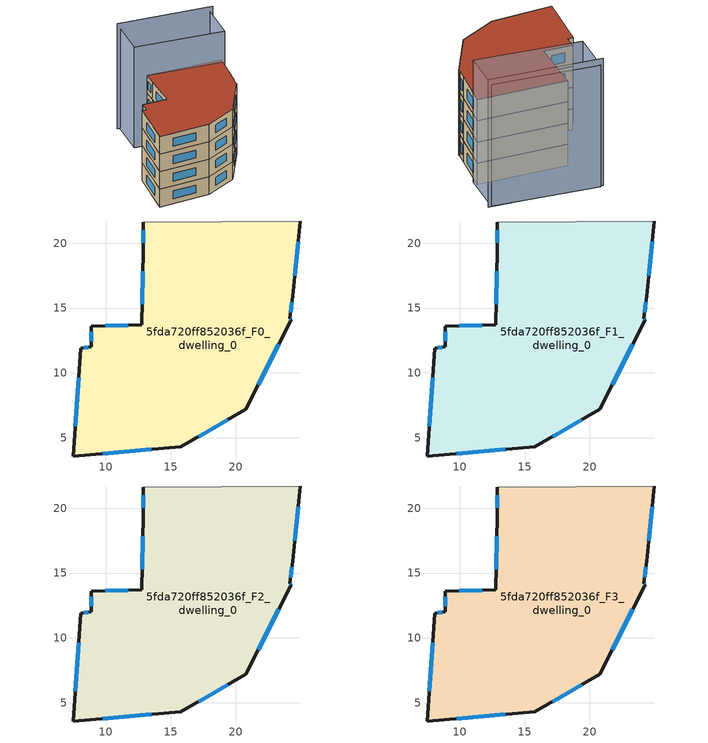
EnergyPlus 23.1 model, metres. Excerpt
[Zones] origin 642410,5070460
5fda720ff852036f_F0_dwelling_0
 floor ground (EU_floor_Construction): 25,21.71 24.39,15.9 24.19,14.2 24.29,14.1 20.79,7.2 15.78,4.29 7.48,3.6 8.08,11.9 8.88,12 8.88,13.6 12.79,13.7 12.89,19.41 12.89,21.61 z0
 wall outside (EU_wall_Construction): 12.89,21.61 12.89,19.41 12.79,13.7 8.88,13.6 8.88,12 8.08,11.9 7.48,3.6 15.78,4.29 20.79,7.2 24.29,14.1 24.19,14.2 24.39,15.9 25,21.71 z0:3
 wall adiabatic (EU_wall_Construction): 25,21.71 12.89,21.61 z0:3
 window (EU_Window_Construction): 21.75,9.09 23.33,12.2 / 17.16,5.09 19.41,6.4 / 9.76,3.79 13.5,4.1 / 7.92,9.62 7.64,5.88 / 8.66,11.97 8.3,11.93 / 8.88,13.16 8.88,12.44 / 11.71,13.67 9.96,13.63 / 12.86,17.84 12.81,15.27 / 12.89,21 12.89,20.01 / 24.56,17.5 24.83,20.11 / 24.25,14.67 24.34,15.43 / 24.27,14.13 24.22,14.17 z0.83:2.17
5fda720ff852036f_F1_dwelling_0
 floor to 5fda720ff852036f_F0_dwelling_0 (EU_floor_Construction): 25,21.71 24.39,15.9 24.19,14.2 24.29,14.1 20.79,7.2 15.78,4.29 7.48,3.6 8.08,11.9 8.88,12 8.88,13.6 12.78,13.7 12.89,19.41 12.89,21.61 z3
 wall outside (EU_wall_Construction): 12.89,21.61 12.89,19.41 12.79,13.7 8.88,13.6 8.88,12 8.08,11.9 7.48,3.6 15.78,4.29 20.79,7.2 24.29,14.1 24.19,14.2 24.39,15.9 25,21.71 z3:6
 wall adiabatic (EU_wall_Construction): 25,21.71 12.89,21.61 z3:6
 window (EU_Window_Construction): 21.75,9.09 23.33,12.2 / 17.16,5.09 19.41,6.4 / 9.76,3.79 13.5,4.1 / 7.92,9.62 7.64,5.88 / 8.66,11.97 8.3,11.93 / 8.88,13.16 8.88,12.44 / 11.71,13.67 9.96,13.63 / 12.86,17.84 12.81,15.27 / 12.89,21 12.89,20.01 / 24.56,17.5 24.83,20.11 / 24.25,14.67 24.34,15.43 / 24.27,14.13 24.22,14.17 z3.83:5.17
5fda720ff852036f_F2_dwelling_0
 floor to 5fda720ff852036f_F1_dwelling_0 (EU_floor_Construction): 25,21.71 24.39,15.9 24.19,14.2 24.29,14.1 20.79,7.2 15.78,4.29 7.48,3.6 8.08,11.9 8.88,12 8.88,13.6 12.78,13.7 12.89,19.41 12.89,21.61 z6
 wall outside (EU_wall_Construction): 12.89,21.61 12.89,19.41 12.79,13.7 8.88,13.6 8.88,12 8.08,11.9 7.48,3.6 15.78,4.29 20.79,7.2 24.29,14.1 24.19,14.2 24.39,15.9 25,21.71 z6:9
 wall adiabatic (EU_wall_Construction): 25,21.71 12.89,21.61 z6:9
 window (EU_Window_Construction): 21.75,9.09 23.33,12.2 / 17.16,5.09 19.41,6.4 / 9.76,3.79 13.5,4.1 / 7.92,9.62 7.64,5.88 / 8.66,11.97 8.3,11.93 / 8.88,13.16 8.88,12.44 / 11.71,13.67 9.96,13.63 / 12.86,17.84 12.81,15.27 / 12.89,21 12.89,20.01 / 24.56,17.5 24.83,20.11 / 24.25,14.67 24.34,15.43 / 24.27,14.13 24.22,14.17 z6.83:8.17
5fda720ff852036f_F3_dwelling_0
 floor to 5fda720ff852036f_F2_dwelling_0 (EU_floor_Construction): 25,21.71 24.39,15.9 24.19,14.2 24.29,14.1 20.79,7.2 15.78,4.29 7.48,3.6 8.08,11.9 8.88,12 8.88,13.6 12.78,13.7 12.89,19.41 12.89,21.61 z9
 wall outside (EU_wall_Construction): 12.89,21.61 12.89,19.41 12.79,13.7 8.88,13.6 8.88,12 8.08,11.9 7.48,3.6 15.78,4.29 20.79,7.2 24.29,14.1 24.19,14.2 24.39,15.9 25,21.71 z9:12
 wall adiabatic (EU_wall_Construction): 25,21.71 12.89,21.61 z9:12
 window (EU_Window_Construction): 21.75,9.09 23.33,12.2 / 17.16,5.09 19.41,6.4 / 9.76,3.79 13.5,4.1 / 7.92,9.62 7.64,5.88 / 8.66,11.97 8.3,11.93 / 8.88,13.16 8.88,12.44 / 11.71,13.67 9.96,13.63 / 12.86,17.84 12.81,15.27 / 12.89,21 12.89,20.01 / 24.56,17.5 24.83,20.11 / 24.25,14.67 24.34,15.43 / 24.27,14.13 24.22,14.17 z9.83:11.17
 roof outside (EU_roof_Construction): 20.79,7.2 24.29,14.1 24.19,14.2 24.39,15.9 25,21.71 12.89,21.61 12.89,19.41 12.79,13.7 8.88,13.6 8.88,12 8.08,11.9 7.48,3.6 15.78,4.29 z12
shading: 11.19,28.11 25.5,27.41 / 25.5,27.41 25.18,20.94 / 25.18,20.94 10.87,21.64 / 10.87,21.64 11.19,28.11 z0:17.2; 25.92,27.4 10.73,27.86 z0:18
[Building]
EU S2 Campaign: North Axis=0; Terrain=City; Solar Distribution=FullExterior
[Site:Location]
Lyon-Bron: Latitude=45.75; Longitude=5; Time Zone=1; Elevation=198
[SizingPeriod:WeatherFileDays]
AnnualSizingPeriod: Begin Month=1; Begin Day of Month=1; End Month=12; End Day of Month=31; Day of Week for Start Day=Monday; Use Weather File Daylight Saving Period=No; Use Weather File Rain and Snow Indicators=No
[MATERIAL]
EU_InternalMass_Material: Roughness=MediumRough; Thickness=0.1; Conductivity=1; Density=1800; Specific Heat=900; Thermal Absorptance=0.9; Solar Absorptance=0.7; Visible Absorptance=0.7
[MATERIAL:NOMASS] Roughness=MediumRough; Thermal Absorptance=0.9; Solar Absorptance=0.7; Visible Absorptance=0.7
Name | Thermal Resistance
EU_wall_NoMass | 0.87146
EU_roof_NoMass | 0.842276
EU_floor_NoMass | 0.496999
[WINDOWMATERIAL:SIMPLEGLAZINGSYSTEM]
EU_Window_SimpleGlazing: UFactor=2.2525; Solar Heat Gain Coefficient=0.76; Visible Transmittance=0.76
[CONSTRUCTION]
EU_wall_Construction: EU_wall_NoMass
EU_roof_Construction: EU_roof_NoMass
EU_floor_Construction: EU_floor_NoMass
EU_InternalMass_Construction: EU_InternalMass_Material
EU_Window_Construction: EU_Window_SimpleGlazing
[ZONE] Type=1; Multiplier=1; Ceiling Height=autocalculate; Floor Area=autocalculate; Part of Total Floor Area=Yes
Name | Volume
5fda720ff852036f_F0_dwelling_0 | 659.096
5fda720ff852036f_F1_dwelling_0; 5fda720ff852036f_F2_dwelling_0; 5fda720ff852036f_F3_dwelling_0 | 659.095
[INTERNALMASS] Construction=EU_InternalMass_Construction; Surface Area=219.698
Name | Zone or ZoneList
5fda720ff852036f_F0_dwelling_0_EU_InternalMass | 5fda720ff852036f_F0_dwelling_0
5fda720ff852036f_F1_dwelling_0_EU_InternalMass | 5fda720ff852036f_F1_dwelling_0
5fda720ff852036f_F2_dwelling_0_EU_InternalMass | 5fda720ff852036f_F2_dwelling_0
5fda720ff852036f_F3_dwelling_0_EU_InternalMass | 5fda720ff852036f_F3_dwelling_0
[OTHEREQUIPMENT] Fuel Type=Electricity; Design Level Calculation Method=Watts/Area; Power per Zone Floor Area=1; Fraction Latent=0; Fraction Radiant=0; Fraction Lost=0; Carbon Dioxide Generation Rate=0; EndUse Subcategory=EU_Step8_InternalGains
Name | Zone or ZoneList or Space or SpaceList | Schedule
EU_Step8_InternalGain_5fda720ff852036f_F0_dwelling_0_f000 | 5fda720ff852036f_F0_dwelling_0 | EU_Step8_GainSchedule_5fda720ff852036f_F0_dwelling_0_f000
EU_Step8_InternalGain_5fda720ff852036f_F1_dwelling_0_f000 | 5fda720ff852036f_F1_dwelling_0 | EU_Step8_GainSchedule_5fda720ff852036f_F1_dwelling_0_f000
EU_Step8_InternalGain_5fda720ff852036f_F2_dwelling_0_f000 | 5fda720ff852036f_F2_dwelling_0 | EU_Step8_GainSchedule_5fda720ff852036f_F2_dwelling_0_f000
EU_Step8_InternalGain_5fda720ff852036f_F3_dwelling_0_f000 | 5fda720ff852036f_F3_dwelling_0 | EU_Step8_GainSchedule_5fda720ff852036f_F3_dwelling_0_f000
[ZONEVENTILATION:DESIGNFLOWRATE] Schedule=EU_AlwaysOn; Design Flow Rate Calculation Method=AirChanges/Hour; Air Changes per Hour=0.425; Ventilation Type=Natural; Fan Pressure Rise=0; Fan Total Efficiency=1; Constant Term Coefficient=1; Temperature Term Coefficient=0; Velocity Term Coefficient=0; Velocity Squared Term Coefficient=0; Minimum Indoor Temperature=-100; Maximum Indoor Temperature=100; Delta Temperature=-100; Minimum Outdoor Temperature=-100; Maximum Outdoor Temperature=100; Maximum Wind Speed=40
Name | Zone or ZoneList or Space or SpaceList
EU_ConstantAir_5fda720ff852036f_F0_dwelling_0 | 5fda720ff852036f_F0_dwelling_0
EU_ConstantAir_5fda720ff852036f_F1_dwelling_0 | 5fda720ff852036f_F1_dwelling_0
EU_ConstantAir_5fda720ff852036f_F2_dwelling_0 | 5fda720ff852036f_F2_dwelling_0
EU_ConstantAir_5fda720ff852036f_F3_dwelling_0 | 5fda720ff852036f_F3_dwelling_0
[HVACTEMPLATE:THERMOSTAT] Constant Heating Setpoint=20; Constant Cooling Setpoint=50
EU_HeatOnly_5fda720ff852036f_F0_dwelling_0; EU_HeatOnly_5fda720ff852036f_F1_dwelling_0; EU_HeatOnly_5fda720ff852036f_F2_dwelling_0; EU_HeatOnly_5fda720ff852036f_F3_dwelling_0
[HVACTEMPLATE:ZONE:IDEALLOADSAIRSYSTEM] System Availability Schedule=EU_AlwaysOn; Maximum Heating Supply Air Temperature=50; Minimum Cooling Supply Air Temperature=13; Maximum Heating Supply Air Humidity Ratio=0.0156; Minimum Cooling Supply Air Humidity Ratio=0.0077; Heating Limit=NoLimit; Cooling Limit=NoLimit; Heating Availability Schedule=EU_AlwaysOn; Cooling Availability Schedule=EU_CoolingOff; Dehumidification Control Type=ConstantSensibleHeatRatio; Cooling Sensible Heat Ratio=0.7; Dehumidification Setpoint=60; Humidification Control Type=None; Humidification Setpoint=30; Outdoor Air Method=None; Outdoor Air Flow Rate per Person=0.00944; Outdoor Air Flow Rate per Zone Floor Area=0; Outdoor Air Flow Rate per Zone=0; Demand Controlled Ventilation Type=None; Outdoor Air Economizer Type=NoEconomizer; Heat Recovery Type=None; Sensible Heat Recovery Effectiveness=0.7; Latent Heat Recovery Effectiveness=0.65
Name | Template Thermostat
5fda720ff852036f_F0_dwelling_0 | EU_HeatOnly_5fda720ff852036f_F0_dwelling_0
5fda720ff852036f_F1_dwelling_0 | EU_HeatOnly_5fda720ff852036f_F1_dwelling_0
5fda720ff852036f_F2_dwelling_0 | EU_HeatOnly_5fda720ff852036f_F2_dwelling_0
5fda720ff852036f_F3_dwelling_0 | EU_HeatOnly_5fda720ff852036f_F3_dwelling_0
[SIZING:ZONE] Zone Cooling Design Supply Air Temperature Input Method=SupplyAirTemperature; Zone Cooling Design Supply Air Temperature=13; Zone Heating Design Supply Air Temperature Input Method=SupplyAirTemperature; Zone Heating Design Supply Air Temperature=50; Zone Cooling Design Supply Air Humidity Ratio=0.008; Zone Heating Design Supply Air Humidity Ratio=0.008; Cooling Design Air Flow Method=DesignDay; Cooling Design Air Flow Rate=0; Cooling Minimum Air Flow per Zone Floor Area=0.000762; Cooling Minimum Air Flow=0; Cooling Minimum Air Flow Fraction=0.2; Heating Design Air Flow Method=DesignDay; Heating Design Air Flow Rate=0; Heating Maximum Air Flow per Zone Floor Area=0.002032; Heating Maximum Air Flow=0.141576; Heating Maximum Air Flow Fraction=0.3; Account for Dedicated Outdoor Air System=No; Dedicated Outdoor Air System Control Strategy=NeutralSupplyAir; Dedicated Outdoor Air Low Setpoint Temperature for Design=autosize; Dedicated Outdoor Air High Setpoint Temperature for Design=autosize; Zone Load Sizing Method=Sensible Load Only No Latent Load; Zone Latent Cooling Design Supply Air Humidity Ratio Input Method=HumidityRatioDifference; Zone Cooling Design Supply Air Humidity Ratio Difference=0.005; Zone Latent Heating Design Supply Air Humidity Ratio Input Method=HumidityRatioDifference; Zone Humidification Design Supply Air Humidity Ratio Difference=0.005
5fda720ff852036f_F0_dwelling_0; 5fda720ff852036f_F1_dwelling_0; 5fda720ff852036f_F2_dwelling_0; 5fda720ff852036f_F3_dwelling_0
[SCHEDULE:CONSTANT]
Name | Hourly Value
EU_AlwaysOn | 1
EU_CoolingOff | 0
[SCHEDULE:FILE] Column Number=1; Rows to Skip at Top=0; Number of Hours of Data=8760; Column Separator=Comma; Interpolate to Timestep=No; Minutes per Item=60; Adjust Schedule for Daylight Savings=Yes
Name | File
EU_Step8_GainSchedule_5fda720ff852036f_F0_dwelling_0_f000 | ../../schedules/5fda720ff852036f/5fda720ff852036f_F0_dwelling_0_f000_gain.csv
EU_Step8_GainSchedule_5fda720ff852036f_F1_dwelling_0_f000 | ../../schedules/5fda720ff852036f/5fda720ff852036f_F1_dwelling_0_f000_gain.csv
EU_Step8_GainSchedule_5fda720ff852036f_F2_dwelling_0_f000 | ../../schedules/5fda720ff852036f/5fda720ff852036f_F2_dwelling_0_f000_gain.csv
EU_Step8_GainSchedule_5fda720ff852036f_F3_dwelling_0_f000 | ../../schedules/5fda720ff852036f/5fda720ff852036f_F3_dwelling_0_f000_gain.csv
